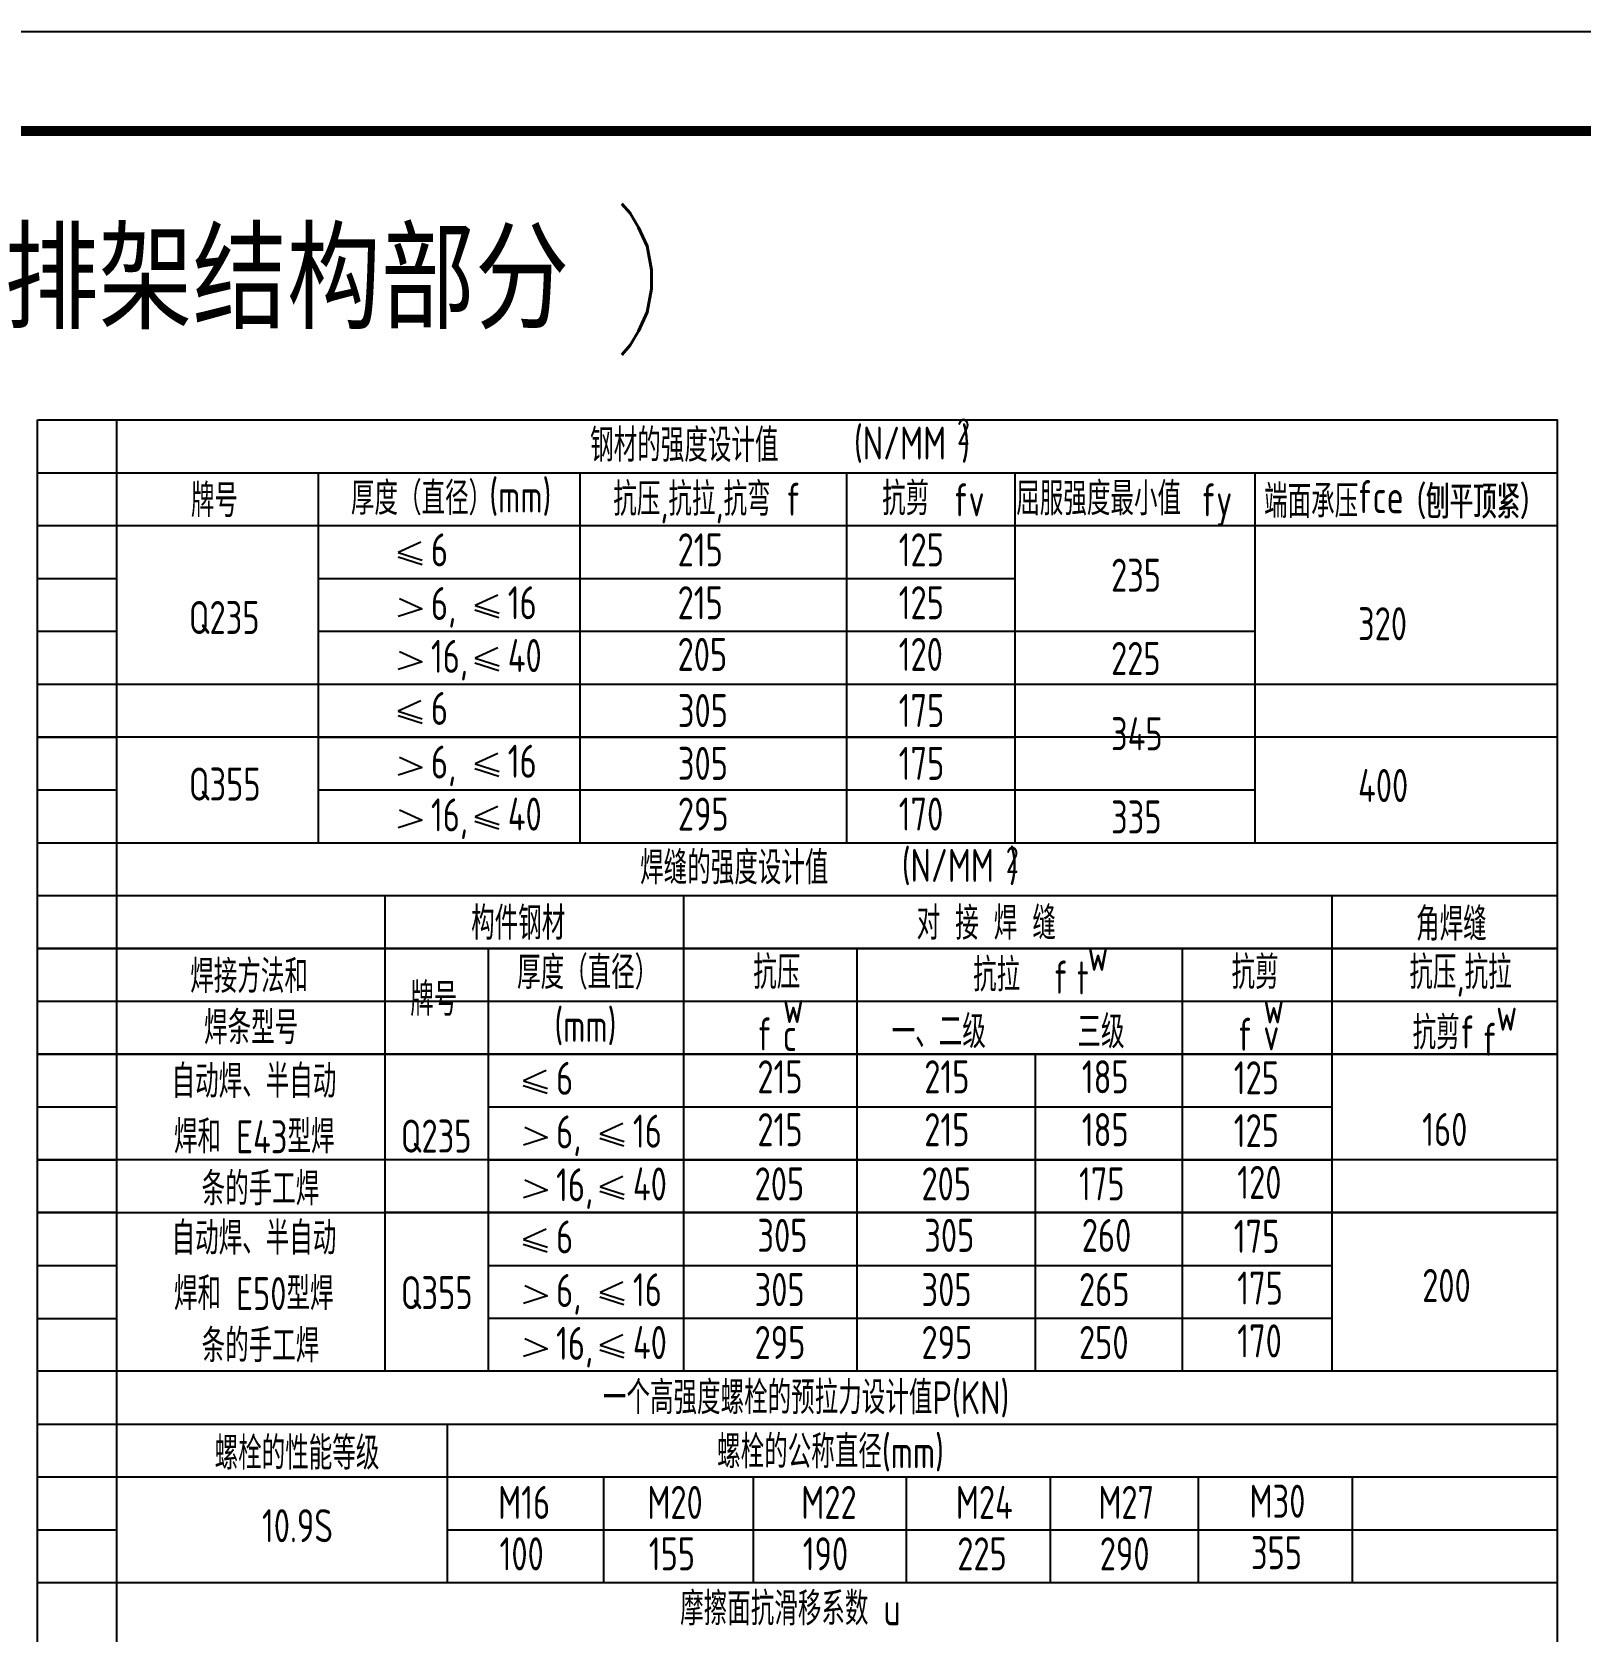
# Model space of a CAD drawing. Extents: x 2025205 to 2402328, y -557483 to 329036.
# Drawn here: x 2118123 to 2141563, y 159429 to 183654 of the extents above; entities that cross this region are included whole.
import ezdxf

# ---------------------------------------------------------------- set-up
doc = ezdxf.new("R2010")
doc.units = 0
doc.header["$LTSCALE"] = 1500
doc.header["$MEASUREMENT"] = 0
for name, color, linetype in [('PUB_TITLE', 4, 'Continuous'), ('TEXT', 7, 'Continuous'), ('结-线', 11, 'Continuous'), ('结-说明', 7, 'Continuous')]:
    doc.layers.add(name, color=color, linetype=linetype)
doc.styles.add('_HTS', font='txt.shx', dxfattribs={"width": 0.8, "bigfont": 'HTS.shx'})
doc.styles.add('TSSD_REIN', font='TSSDENG', dxfattribs={"width": 0.8, "bigfont": 'TSSDCHN'})

msp = doc.modelspace()

# ---------------------------------------------------------------- linework, layer by layer
at = {"layer": 'PUB_TITLE', "linetype": 'ByBlock'}
msp.add_lwpolyline([(2066227.348934818, 120653.5004126714), (2177677.348934818, 120653.5004126714), (2177677.348934818, 183653.5004126714), (2066227.348934818, 183653.5004126714)], close=True, dxfattribs=at)
at = {"layer": 'PUB_TITLE', "linetype": 'ByBlock', "const_width": 150}
msp.add_lwpolyline([(2069977.348934818, 122153.5004126714), (2176177.348934818, 122153.5004126714), (2176177.348934818, 182153.5004126714), (2069977.348934818, 182153.5004126714)], close=True, dxfattribs=at)
at = {"layer": '结-线'}
for p, q in [((2118205.798752832, 177776.0395072981), (2141223.452619215, 177776.0395072981)), ((2119401.388319172, 177776.0395072981), (2119401.388319172, 124148.4113985916)), ((2118205.798752832, 176975.7193792469), (2141214.667297456, 176975.7193792469)), ((2118205.798752832, 176975.2361652022), (2141223.452619215, 176975.2361652022)), ((2122457.222579297, 176975.5914315721), (2122457.222579297, 171371.3891023795)), ((2126417.052423253, 176975.5914315712), (2126417.052423253, 171371.3891023795)), ((2130455.518293287, 176975.5914315712), (2130455.518293287, 171371.3891023795)), ((2133004.86361126, 176975.5914315712), (2133004.86361126, 171371.3891023795)), ((2136639.845476387, 176975.5914315712), (2136639.845476387, 171371.3891023795)), ((2118205.798752832, 176175.3992511957), (2141214.667297456, 176175.3992511957)), ((2118205.798752832, 176174.7880894757), (2141223.452619215, 176174.7880894757)), ((2118205.798752832, 175374.162380565), (2119401.844823109, 175374.162380565)), ((2122457.222579297, 175374.3400137502), (2133004.86361126, 175374.3400137493)), ((2118205.798752832, 174573.5366716539), (2119401.844823109, 174573.5366716539)), ((2122457.222579297, 174573.7143048391), (2136639.845476387, 174573.7143048391)), ((2118205.798752832, 173773.0885959274), (2141223.452619215, 173773.0885959274)), ((2118205.798752832, 173772.9109627427), (2119401.844823109, 173772.9109627427)), ((2118205.798752832, 173772.9109627432), (2119401.844823109, 173772.9109627427)), ((2122457.222579297, 173773.0885959274), (2136639.845476387, 173773.0885959274)), ((2122457.222579297, 173773.0885959284), (2136639.845476387, 173773.0885959284)), ((2118205.798752832, 172974.1187389908), (2141214.667297456, 172974.1187389908)), ((2118205.798752832, 172972.2852538319), (2119401.844823109, 172972.2852538319)), ((2122457.222579297, 172972.4628870162), (2133004.86361126, 172972.4628870162)), ((2118205.798752832, 172171.6595449208), (2119401.844823109, 172171.6595449208)), ((2122457.222579297, 172171.837178105), (2136639.845476387, 172171.837178105)), ((2118205.798752832, 171371.2114691943), (2141223.452619215, 171371.2114691943)), ((2118205.798752832, 171371.0338360096), (2119401.844823109, 171371.0338360096)), ((2122457.222579297, 171371.2114691943), (2136639.845476387, 171371.2114691943)), ((2118205.798752832, 170570.5857602826), (2141223.452619215, 170570.5857602826)), ((2123463.87646178, 170571.7303624856), (2123463.834785015, 163365.163133217)), ((2127985.866124836, 170571.7303624856), (2127985.824448068, 163365.163133217)), ((2137807.087520031, 170571.7303624856), (2137807.045843266, 163365.163133217)), ((2118205.798752832, 169772.8382267859), (2141214.667297456, 169772.8382267859)), ((2118205.798752832, 169769.9600513719), (2141223.452619215, 169769.9600513719)), ((2125032.373525441, 169770.1376845567), (2125032.331848676, 163365.163133217)), ((2130612.657563551, 169770.1376845567), (2130612.615886786, 163365.163133217)), ((2135539.814137559, 169770.1376845567), (2135539.772460791, 163365.163133217)), ((2118205.798752832, 168972.5180987346), (2141214.667297456, 168972.5180987346)), ((2125032.373525441, 168969.5119756455), (2141223.452619215, 168969.5119756455)), ((2118205.798752832, 168172.1979706835), (2141214.667297456, 168172.1979706835)), ((2118205.798752832, 168168.7086335495), (2125032.373525441, 168169.063899919)), ((2125032.373525441, 168169.063899919), (2141223.452619215, 168169.063899919)), ((2133310.89319822, 168168.8862667343), (2133310.851521455, 165766.6849935811)), ((2118205.798752832, 167368.0829246379), (2119401.844823109, 167368.0829246388)), ((2125032.373525441, 167368.2605578231), (2137807.087520031, 167368.2605578231)), ((2118205.798752832, 166571.557714581), (2141214.667297456, 166571.557714581)), ((2118205.798752832, 166567.4572157267), (2119401.844823109, 166567.4572157267)), ((2125032.373525441, 166567.6348489119), (2137807.087520031, 166567.6348489119)), ((2118205.757076067, 165767.0402599511), (2119401.803146344, 165767.0402599511)), ((2118205.757076067, 165766.8626267663), (2119401.803146344, 165766.8626267663)), ((2119401.803146344, 165766.6849935811), (2118205.757076067, 165766.6849935811)), ((2118205.798752832, 165766.6538736308), (2125032.373525441, 165767.0091400002)), ((2118205.798752832, 165766.8315068155), (2119401.844823109, 165766.8315068155)), ((2141223.410942451, 165766.6849935811), (2123463.834785015, 165766.6849935811)), ((2125032.331848676, 165767.0402599511), (2137807.045843266, 165767.0402599511)), ((2125032.373525441, 165767.0091400002), (2137807.087520031, 165767.0091400002)), ((2125032.373525441, 165767.0091400002), (2141223.452619215, 165767.0091400002)), ((2133310.89319822, 165766.8315068155), (2133310.851521455, 163364.6302336624)), ((2118205.757076067, 164966.2369178547), (2119401.803146344, 164966.2369178547)), ((2125032.331848676, 164966.4145510399), (2137807.045843266, 164966.4145510399)), ((2118205.757076067, 164165.6112089435), (2119401.803146344, 164165.6112089435)), ((2125032.331848676, 164165.7888421287), (2137807.045843266, 164165.7888421287)), ((2118205.798752832, 163370.2772023761), (2141214.667297456, 163370.2772023761)), ((2118205.798752832, 162564.6653719816), (2141214.667297456, 162564.6653719816)), ((2124411.461841368, 162565.1486719552), (2124411.461841368, 160163.7049878279)), ((2118205.798752832, 161764.3452439303), (2141214.667297456, 161764.3452439303)), ((2126778.358698961, 161764.3452439303), (2126778.358698961, 160163.7049878279)), ((2129043.994389858, 161764.3452439303), (2129043.994389858, 160163.7049878279)), ((2131360.66082742, 161764.3452439303), (2131360.66082742, 160163.7049878279)), ((2133537.865483555, 161764.3452439303), (2133537.865483555, 160163.7049878279)), ((2135778.458192977, 161764.3452439303), (2135778.458192977, 160163.7049878279)), ((2138112.596595501, 161764.3452439303), (2138112.596595501, 160163.7049878279)), ((2118205.798752832, 160964.0251158791), (2119401.388319172, 160964.0251158791)), ((2124411.461841368, 160964.0251158791), (2141214.667297456, 160964.0251158791)), ((2118205.798752832, 160163.7049878279), (2141214.667297456, 160163.7049878279))]:
    msp.add_line(p, q, dxfattribs=at)
msp.add_lwpolyline([(2118205.798752832, 177776.0395072981), (2141214.667297456, 177776.0395072981), (2141214.667297456, 124148.4113985916), (2118205.798752832, 124148.4113985916)], close=True, dxfattribs=at)
at = {"layer": '结-说明', "color": 4}
for p, q in [((2124011.251081267, 175923.7963747489), (2123668.158401001, 175767.2386699046)), ((2123665.088456846, 175699.7322389447), (2124028.660028093, 175583.53810364)), ((2123668.158401001, 175767.2386699046), (2124031.729972248, 175651.0445346009)), ((2124031.729972248, 174913.0792614347), (2123668.158401001, 174796.8851261315)), ((2123688.637291986, 175069.636966278), (2124031.729972248, 174913.0792614347)), ((2125174.807488373, 175123.1706658381), (2124831.714808107, 174966.612960994)), ((2124831.714808107, 174966.612960994), (2125195.286379355, 174850.4188256893)), ((2124828.644863952, 174899.1065300335), (2125192.2164352, 174782.9123947303)), ((2123688.637291986, 174269.0112573673), (2124031.729972248, 174112.453552524)), ((2125174.807488373, 174322.544956927), (2124831.714808107, 174165.9872520828)), ((2124031.729972248, 174112.453552524), (2123668.158401001, 173996.2594172198)), ((2124828.644863952, 174098.4808211228), (2125192.2164352, 173982.2866858191)), ((2124831.714808107, 174165.9872520828), (2125195.286379355, 174049.793116778)), ((2124011.251081267, 173522.0968812005), (2123668.158401001, 173365.5391763563)), ((2123665.088456846, 173298.0327453958), (2124028.660028093, 173181.8386100926)), ((2123668.158401001, 173365.5391763563), (2124031.729972248, 173249.3450410525)), ((2124031.729972248, 172511.3797678864), (2123668.158401001, 172395.1856325821)), ((2123688.637291986, 172667.9374727296), (2124031.729972248, 172511.3797678864)), ((2124828.644863952, 172497.4070364861), (2125192.2164352, 172381.2129011814)), ((2125174.807488373, 172721.4711722898), (2124831.714808107, 172564.9134674451)), ((2124831.714808107, 172564.9134674451), (2125195.286379355, 172448.7193321414)), ((2123688.637291986, 171867.3117638189), (2124031.729972248, 171710.7540589757)), ((2125174.807488373, 171920.8454633786), (2124831.714808107, 171764.2877585339)), ((2124831.714808107, 171764.2877585339), (2125195.286379355, 171648.0936232307)), ((2124031.729972248, 171710.7540589757), (2123668.158401001, 171594.559923671)), ((2124828.644863952, 171696.7813275744), (2125192.2164352, 171580.5871922702)), ((2125905.96714313, 167918.0721851921), (2125562.874462865, 167761.5144803488)), ((2125559.804518709, 167694.0080493889), (2125923.376089957, 167577.8139140842)), ((2125562.874462865, 167761.5144803488), (2125926.446034112, 167645.3203450442)), ((2125583.35335385, 167063.9127767222), (2125926.446034112, 166907.355071878)), ((2127069.523550237, 167117.4464762809), (2126726.430869975, 166960.8887714372)), ((2126726.430869975, 166960.8887714372), (2127090.002441222, 166844.6946361334)), ((2125926.446034112, 166907.355071878), (2125562.874462865, 166791.1609365738)), ((2126723.360925816, 166893.3823404772), (2127086.932497067, 166777.188205173)), ((2125583.35335385, 166263.2870678105), (2125926.446034112, 166106.7293629673)), ((2127069.523550237, 166316.8207673707), (2126726.430869975, 166160.2630625269)), ((2125926.446034112, 166106.7293629673), (2125562.874462865, 165990.5352276631)), ((2126723.360925816, 166092.756631566), (2127086.932497067, 165976.5624962623)), ((2126726.430869975, 166160.2630625269), (2127090.002441222, 166044.0689272223)), ((2125905.96714313, 165515.6932788542), (2125562.874462865, 165359.1355740105)), ((2125559.804518709, 165291.6291430501), (2125923.376089957, 165175.4350077468)), ((2125562.874462865, 165359.1355740105), (2125926.446034112, 165242.9414387063)), ((2125926.446034112, 164504.9761655401), (2125562.874462865, 164388.7820302359)), ((2125583.35335385, 164661.5338703834), (2125926.446034112, 164504.9761655401)), ((2126723.360925816, 164491.0034341394), (2127086.932497067, 164374.8092988352)), ((2127069.523550237, 164715.0675699431), (2126726.430869975, 164558.5098650993)), ((2126726.430869975, 164558.5098650993), (2127090.002441222, 164442.3157297946)), ((2125583.35335385, 163860.9081614727), (2125926.446034112, 163704.3504566285)), ((2127069.523550237, 163914.4418610319), (2126726.430869975, 163757.8841561881)), ((2125926.446034112, 163704.3504566285), (2125562.874462865, 163588.1563213247)), ((2126723.360925816, 163690.3777252282), (2127086.932497067, 163574.1835899235)), ((2126726.430869975, 163757.8841561881), (2127090.002441222, 163641.6900208849))]:
    msp.add_line(p, q, dxfattribs=at)

# ---------------------------------------------------------------- texts
at = {"layer": 'TEXT', "color": 3, "style": '_HTS'}
for s, p in [(')', (2126859.039077367, 179263.5158143993)), ('排架结构部分', (2117706.591948624, 179152.5224362911))]:
    msp.add_text(s, height=1500, dxfattribs=at).set_placement(p)
at = {"layer": '结-说明', "color": 4, "style": 'TSSD_REIN', "width": 0.75}
for s, height, p in [('钢材的强度设计值', 500.3910680694804, (2126574.10448546, 177141.0573678485)), ('(N/MM )', 500.3910680694804, (2130568.537365205, 177174.738697747)), ('2', 400.3128544555843, (2132129.345900467, 177397.8819729723)), ('牌号', 500.3910680694804, (2120529.471366716, 176304.8730811676)), ('厚度（直径）', 500.3910680694804, (2122951.785295987, 176337.3281342002)), ('(mm)', 500.3910680694804, (2125046.886413466, 176372.0794800798)), ('抗压,抗拉,抗弯 f', 500.3910680694804, (2126924.476433964, 176324.3962690923)), ('抗剪', 500.3910680694804, (2130996.111112258, 176332.5637327313)), ('屈服强度最小值', 500.3910680694804, (2133025.896514702, 176332.5637327313)), ('端面承压', 500.3910680694804, (2136778.323409804, 176292.8248365393)), ('fce', 500.3910680694804, (2138191.845202731, 176362.7663910252)), ('（刨平顶紧）', 500.2000800320128, (2138870.6121108, 176283.4975664089)), ('（刨平顶紧）', 500.3910680694804, (2138878.502417706, 176283.1053123277)), ('fv', 500.3910680694804, (2132073.484683289, 176315.002063254)), ('fy', 500.3910680694804, (2135824.06291232, 176315.002063254)), ('6', 500.3910680694804, (2124163.8323569, 175557.6281125024)), ('215', 500.3910680694804, (2127898.990267471, 175557.6281125024)), ('125', 500.3910680694804, (2131246.418021155, 175557.6281125024)), ('235', 500.3910680694804, (2134461.869059389, 175173.5182161416)), ('6,', 500.3910680694804, (2124163.8323569, 174745.1057092584)), ('16', 500.3910680694804, (2125327.388764007, 174757.0024035912)), ('215', 500.3910680694804, (2127898.990267471, 174757.0024035912)), ('125', 500.3910680694804, (2131246.418021155, 174757.0024035912)), ('Q235', 500.3910680694804, (2120498.379931922, 174532.9386375458)), ('320', 500.3910680694804, (2138201.815150944, 174438.130317393)), ('16,', 500.3910680694804, (2124163.8323569, 173944.4800003472)), ('40', 500.3910680694804, (2125327.388764007, 173956.37669468)), ('205', 500.3910680694804, (2127898.990267471, 173974.1900105763)), ('120', 500.3910680694804, (2131246.418021155, 173974.1900105763)), ('225', 500.3910680694804, (2134461.869059389, 173912.8270722919)), ('6', 500.3910680694804, (2124163.8323569, 173155.9286189536)), ('305', 500.3910680694804, (2127902.642320089, 173123.3635154898)), ('175', 500.3910680694804, (2131246.418021155, 173123.3635154898)), ('345', 500.3910680694804, (2134461.869059389, 172771.6410894086)), ('6,', 500.3910680694804, (2124163.8323569, 172343.40621571)), ('16', 500.3910680694804, (2125327.388764007, 172355.3029100428)), ('305', 500.3910680694804, (2127902.642320089, 172322.7378065791)), ('175', 500.3910680694804, (2131246.418021155, 172322.7378065791)), ('Q355', 500.3910680694804, (2120498.379931922, 172009.7286378825)), ('400', 500.3910680694804, (2138201.815150944, 171987.2923798356)), ('16,', 500.3910680694804, (2124163.8323569, 171542.7805067979)), ('40', 500.3910680694804, (2125327.388764007, 171554.6772011316)), ('295', 500.3910680694804, (2127902.642320089, 171555.034449428)), ('170', 500.3910680694804, (2131246.418021155, 171555.034449428)), ('335', 500.3910680694804, (2134461.869059389, 171510.9499455584)), ('焊缝的强度设计值', 500.3910680694804, (2127330.973216521, 170739.1753977338)), ('(N/MM )', 500.3910680694804, (2131292.609165078, 170776.9601770962)), ('2', 400.3128544555843, (2132869.209776965, 170911.8143855676)), ('构件钢材', 500.3910680694804, (2124772.399992251, 169901.4589552653)), ('对 接 焊 缝', 500.3910680694804, (2131517.470640411, 169901.4589552653)), ('角焊缝', 500.3910680694804, (2139080.106529944, 169886.334557057)), ('焊接方法和', 500.3910680694804, (2120519.321110512, 169095.3637515608)), ('厚度（直径）', 500.3910680694804, (2125466.934833829, 169152.8262784055)), ('抗压', 500.3910680694804, (2129044.051129985, 169155.6682529245)), ('抗拉', 500.3910680694804, (2132373.190794616, 169118.2658762211)), ('f', 500.3910680694804, (2133584.308786613, 169083.7831185851)), ('t', 500.3910680694804, (2133943.03526094, 169073.5308797509)), ('w', 500.3910680694804, (2134103.740243271, 169429.5249126129)), ('抗剪', 500.3910680694804, (2136286.392061993, 169155.6682529245)), ('抗压,抗拉', 500.3910680694804, (2138979.46256314, 169154.6754920716)), ('牌号', 500.3910680694804, (2123850.503985222, 168748.3870148084)), ('焊条型号', 500.3910680694804, (2120728.090123216, 168317.9376620575)), ('(mm)', 500.3910680694804, (2126032.599316161, 168352.1901615172)), ('w', 500.3910680694804, (2129490.085753319, 168638.8538435636)), ('w', 500.3910680694804, (2136765.131039207, 168632.6115570554)), ('w', 500.3910680694804, (2140292.428612849, 168522.524478753)), ('f', 500.3910680694804, (2129100.09721934, 168223.6920793085)), ('一、二级', 500.3910680694804, (2131140.291635998, 168257.5223119929)), ('三级', 500.3910680694804, (2133953.775880455, 168254.0389854137)), ('f', 500.3910680694804, (2136375.142505228, 168217.4497927998)), ('抗剪', 500.3910680694804, (2139027.420868351, 168240.8865515728)), ('f', 500.3910680694804, (2139740.942064871, 168251.7897324311)), ('f', 500.3910680694804, (2140079.752994219, 168141.6164085026)), ('c', 500.3910680694804, (2129491.506781594, 168213.4398404744)), ('v', 500.3910680694804, (2136766.552067482, 168224.7958217321)), ('自动焊、半自动', 500.3910680694804, (2120236.406052241, 167505.7962031343)), ('6', 500.3910680694804, (2126058.548418764, 167551.9039229456)), ('215', 500.3910680694804, (2129107.194692312, 167574.7415253078)), ('215', 500.3910680694804, (2131633.816624044, 167574.7415253078)), ('185', 500.3910680694804, (2134018.807762036, 167574.7415253078)), ('125', 500.3910680694804, (2136320.369675364, 167559.6265633815)), ('焊和 E43型焊', 500.3910680694804, (2120272.599111789, 166665.730955585)), ('Q235', 500.3910680694804, (2123707.788127967, 166676.4433480495)), ('6,', 500.3910680694804, (2126058.548418764, 166739.3815197016)), ('16', 500.3910680694804, (2127222.104825871, 166751.2782140344)), ('215', 500.3910680694804, (2129107.194692312, 166773.9381832123)), ('215', 500.3910680694804, (2131633.816624044, 166773.9381832123)), ('185', 500.3910680694804, (2134018.807762036, 166773.9381832123)), ('125', 500.3910680694804, (2136320.369675364, 166758.8232212861)), ('160', 500.3910680694804, (2139173.140750263, 166777.116822526)), ('条的手工焊', 500.3910680694804, (2120691.515482589, 165876.9269713314)), ('16,', 500.3910680694804, (2126058.548418764, 165938.7558107904)), ('40', 500.3910680694804, (2127222.104825871, 165950.6525051242)), ('205', 500.3910680694804, (2129065.190687084, 165952.3574004291)), ('205', 500.3910680694804, (2131591.812618816, 165952.3574004291)), ('175', 500.3910680694804, (2133976.803756807, 165952.3574004291)), ('120', 500.3910680694804, (2136373.076802259, 165975.1371211327)), ('自动焊、半自动', 500.3910680694804, (2120236.364375477, 165129.5584451277)), ('6', 500.3910680694804, (2126058.548418764, 165149.5250166078)), ('305', 500.3910680694804, (2129107.153015547, 165172.7178853398)), ('305', 500.3910680694804, (2131633.774947279, 165172.7178853398)), ('260', 500.3910680694804, (2134018.766085271, 165172.7178853398)), ('175', 500.3910680694804, (2136320.3279986, 165157.6029234141)), ('焊和 E50型焊', 500.3910680694804, (2120272.557435025, 164289.4931975769)), ('Q355', 500.3910680694804, (2123707.746451202, 164304.9151530364)), ('6,', 500.3910680694804, (2126058.548418764, 164337.0026133628)), ('16', 500.3910680694804, (2127222.104825871, 164348.8993076966)), ('305', 500.3910680694804, (2129065.149010319, 164351.1371025575)), ('305', 500.3910680694804, (2131591.770942051, 164351.1371025575)), ('265', 500.3910680694804, (2133976.762080047, 164351.1371025575)), ('175', 500.3910680694804, (2136373.03512549, 164373.9168232603)), ('200', 500.3910680694804, (2139173.099073498, 164413.5360150631)), ('条的手工焊', 500.3910680694804, (2120691.473805824, 163500.6892133247)), ('16,', 500.3910680694804, (2126058.548418764, 163536.3769044526)), ('40', 500.3910680694804, (2127222.104825871, 163548.2735987859)), ('295', 500.3910680694804, (2129065.149010319, 163550.5113936453)), ('295', 500.3910680694804, (2131591.770942051, 163550.5113936453)), ('250', 500.3910680694804, (2133976.762080047, 163550.5113936453)), ('170', 500.3910680694804, (2136373.03512549, 163573.2911143491)), ('一个高强度螺栓的预拉力设计值P(KN)', 500.2000800320128, (2126767.449022455, 162713.2626465448)), ('螺栓的性能等级', 500.2000800320128, (2120888.350470432, 161873.4155494031)), ('螺栓的公称直径(mm)', 500.2000800320128, (2128496.556950556, 161894.2669814657)), ('M16', 500.2000800320128, (2125181.368589154, 161127.2431061896)), ('M20', 500.2000800320128, (2127440.890069698, 161127.2431061896)), ('M22', 500.2000800320128, (2129771.549077339, 161127.2431061896)), ('M24', 500.2000800320128, (2132111.807646421, 161127.2431061896)), ('M27', 500.2000800320128, (2134269.510500942, 161127.2431061896)), ('M30', 500.2000800320128, (2136558.534991973, 161144.5344368754)), ('10.9S', 500.2000800320128, (2121604.889435544, 160774.4108510439)), ('355', 500.2000800320128, (2136580.40964024, 160365.2451287169)), ('100', 500.2000800320128, (2125203.243237422, 160347.9537980306)), ('155', 500.2000800320128, (2127462.764717965, 160347.9537980306)), ('190', 500.2000800320128, (2129793.423725609, 160347.9537980306)), ('225', 500.2000800320128, (2132133.682294688, 160347.9537980306)), ('290', 500.2000800320128, (2134291.385149213, 160347.9537980306)), ('摩擦面抗滑移系数 u', 500.2000800320128, (2127937.564340447, 159515.7850057141))]:
    msp.add_text(s, height=height, dxfattribs=at).set_placement(p)

doc.saveas('drawing.dxf')
